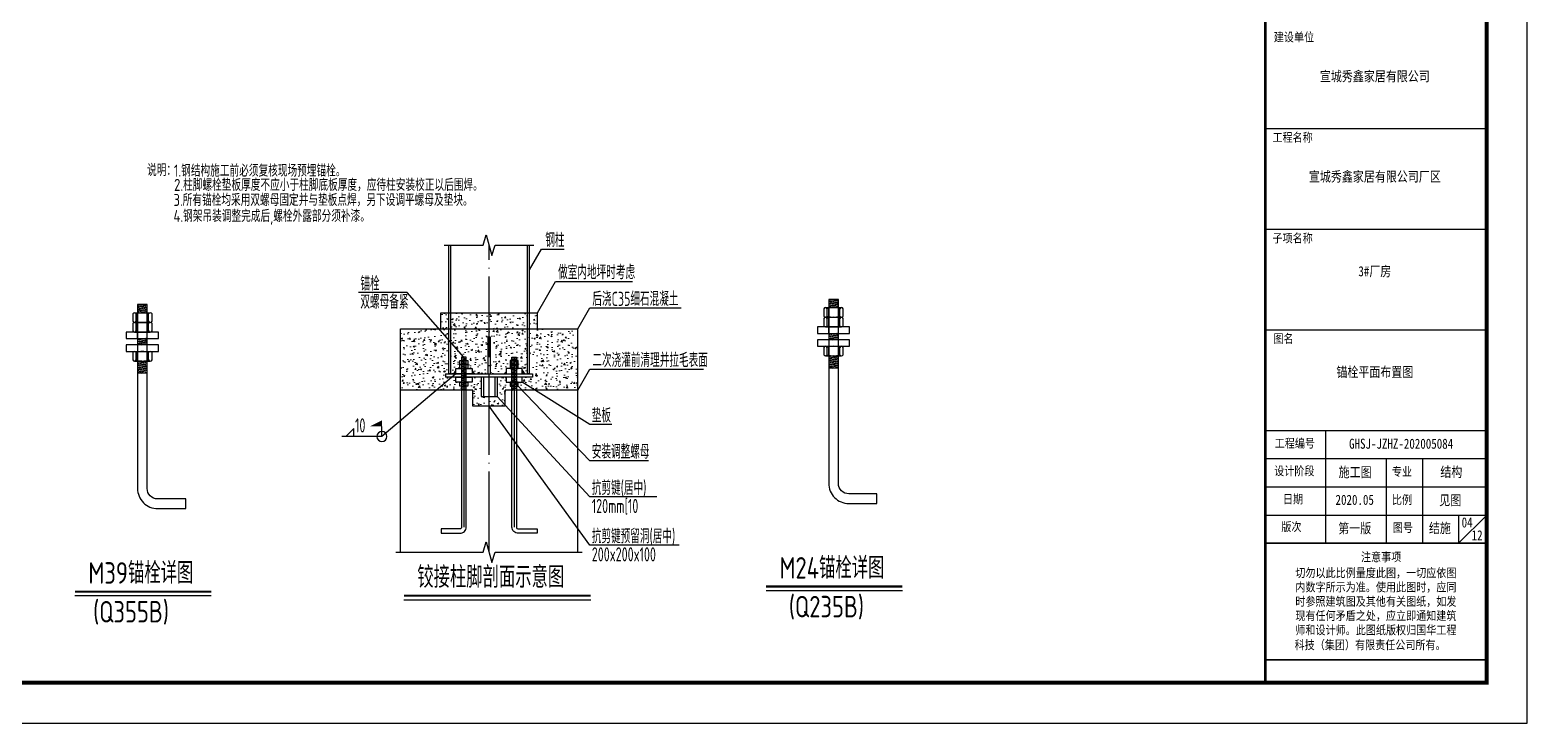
# Model space of a CAD drawing. Extents: x 9834882 to 10005569, y 1691670 to 2510806.
# Drawn here: x 9927462 to 9983219, y 2204169 to 2229980 of the extents above; entities that cross this region are included whole.
import ezdxf
from ezdxf.enums import TextEntityAlignment as Align

# ---------------------------------------------------------------- set-up
doc = ezdxf.new("R2010")
doc.units = 0
doc.header["$LTSCALE"] = 1000
doc.header["$MEASUREMENT"] = 0
doc.linetypes.add('DOTE', pattern=[2.42, 2, -0.2, 0.02, -0.2])
doc.layers.get('0').update_dxf_attribs({"linetype": 'CONTINUOUS'})
for name, color, linetype in [('116', 1, 'CONTINUOUS'), ('14', 142, 'CONTINUOUS'), ('BOLT', 3, 'CONTINUOUS'), ('DIM_SYMB', 3, 'CONTINUOUS'), ('DOTE', 8, 'DOTE'), ('PP-PM-TK', 7, 'CONTINUOUS'), ('PUB_TEXT', 7, 'CONTINUOUS'), ('PUB_TITLE', 4, 'CONTINUOUS'), ('一般文字', 6, 'CONTINUOUS'), ('加强板', 3, 'CONTINUOUS'), ('填充', 8, 'CONTINUOUS'), ('焊缝标注', 6, 'CONTINUOUS'), ('独立基础', 2, 'CONTINUOUS'), ('螺栓', 15, 'CONTINUOUS')]:
    doc.layers.add(name, color=color, linetype=linetype)
doc.layers.add('HATCH', color=9, linetype='CONTINUOUS', lineweight=9)
doc.styles.add('_HZTXT', font='atssdeng.shx', dxfattribs={"width": 0.8, "bigfont": 'atssdchn.shx'})
doc.styles.add('TQ', font='txt.shx', dxfattribs={"width": 0.8, "bigfont": 'hztxt.shx'})
doc.styles.add('TSSD', font='tssdeng.shx', dxfattribs={"width": 0.65, "bigfont": 'tssdchn.shx'})
doc.styles.add('TSSD_DIMENSION', font='atssdeng.shx', dxfattribs={"width": 0.7, "bigfont": 'atssdchn.shx'})
doc.styles.add('TSSD_REIN', font='atssdeng.shx', dxfattribs={"width": 0.7, "bigfont": 'atssdchn.shx'})
doc.styles.add('仿宋', font='', dxfattribs={"width": 0.8})
doc.styles.get('仿宋').set_extended_font_data('SimSun')
pattern_1 = [(50, (0, 0), (358.630091, -31.376067), [37.5, -412.5]), (355, (0, 0), (-69.375667, 376.096067), [30, -330]), (100.4514, (29.9, -2.6), (289.254691, 344.719771), [31.870095, -350.571056]), (46.1842, (0, 100), (533.620524, -82.759507), [56.25, -618.75]), (96.6356, (44.47, 93.1), (467.331353, 487.058935), [47.805144, -525.8565]), (351.1842, (0, 100), (467.330973, 487.0593), [45, -495]), (21, (50, 75), (298.453526, -201.309445), [37.5, -412.5]), (326, (50, 75), (121.657666, 362.575023), [30, -330]), (71.4514, (74.87, 58.22), (420.111314, 161.265248), [31.870095, -350.571056]), (37.5, (0, 0), (6.0799277, 166.446927), [0, -326, 0, -335, 0, -331.25]), (7.5, (0, 0), (131.5347687, 197.205856), [0, -191, 0, -318.5, 0, -126.25]), (327.5, (-111.5, 0), (266.911218, -11.2774359), [0, -125, 0, -390, 0, -517.5]), (317.5, (-161.5, 0), (291.593085, 50.052491), [0, -162.5, 0, -259, 0, -367.5])]

# ---------------------------------------------------------------- blocks, each defined once
blk = doc.blocks.new('JJZJ0529')
at = {"layer": 'HATCH', "ltscale": 1000}
h = blk.add_hatch(dxfattribs=at)
h.set_pattern_fill('混凝土', color=256, scale=50, style=0)
h.set_pattern_definition(pattern_1)
h.paths.add_polyline_path([(7448086, 1869717), (7448143, 1869717), (7447815, 1870090), (7447815, 1869305), (7447861, 1869305, 0.262974), (7447943, 1869397), (7447943, 1869430), (7448043, 1869430), (7448043, 1869530), (7448043, 1869630), (7448086, 1869630)], flags=16)
h.paths.add_polyline_path([(7447767, 1870145), (7447527, 1870417), (7446567, 1870417), (7446567, 1868897), (7447462, 1868897), (7447839, 1869217), (7447687, 1869217), (7447687, 1869305), (7447767, 1869305)])
h.paths.add_polyline_path([(7447767, 1870417), (7447527, 1870417), (7447767, 1870145)], flags=17)
h.paths.add_polyline_path([(7448767, 1870417), (7447815, 1870417), (7447815, 1870090), (7448143, 1869717), (7448199, 1869717), (7448199, 1869630), (7448243, 1869630), (7448243, 1869530), (7448243, 1869430), (7448343, 1869430), (7448343, 1869397, 0.262974), (7448424, 1869305), (7448739, 1869305), (7448739, 1870217), (7448767, 1870217)])
h.paths.add_polyline_path([(7449719, 1870417), (7448767, 1870417), (7448767, 1870217), (7448795, 1870217), (7448795, 1869305), (7449191, 1869305), (7449191, 1869430), (7449291, 1869430), (7449291, 1869530), (7449291, 1869630), (7449334, 1869630), (7449334, 1869717), (7449447, 1869717), (7449447, 1869630), (7449491, 1869630), (7449491, 1869530), (7449491, 1869430), (7449591, 1869430), (7449591, 1869397, 0.262974), (7449672, 1869305), (7449691, 1869305), (7449719, 1869305)])
h.paths.add_polyline_path([(7450967, 1870417), (7449767, 1870417), (7449767, 1869305), (7449847, 1869305), (7449847, 1869217), (7449591, 1869217), (7449591, 1869092), (7449902, 1868897), (7450967, 1868897)])
h.paths.add_polyline_path([(7448043, 1869092), (7447943, 1869092), (7447943, 1869217), (7447839, 1869217), (7447462, 1868897), (7448086, 1868897), (7448086, 1868992), (7448043, 1868992)])
h.paths.add_polyline_path([(7449591, 1869092), (7449491, 1869092), (7449491, 1868992), (7449582, 1868897), (7449902, 1868897)])
h.paths.add_polyline_path([(7449491, 1868992), (7449447, 1868992), (7449447, 1868897), (7449582, 1868897)])
h.paths.add_polyline_path([(7449334, 1868992), (7449291, 1868992), (7449291, 1869092), (7449191, 1869092), (7449191, 1869217), (7448967, 1869217), (7448967, 1868737), (7449167, 1868520), (7449167, 1868897), (7449334, 1868897)])
h.paths.add_polyline_path([(7448967, 1868737), (7448767, 1868737), (7448767, 1868497), (7449167, 1868497), (7449167, 1868520)])
h.paths.add_polyline_path([(7448767, 1868737), (7448567, 1868737), (7448567, 1869217), (7448343, 1869217), (7448343, 1869092), (7448243, 1869092), (7448243, 1868992), (7448199, 1868992), (7448199, 1868897), (7448367, 1868897), (7448367, 1868497), (7448767, 1868497)])
h.paths.add_polyline_path([(7447308, 1868337), (7447308, 1869058), (7447758, 1869058), (7447758, 1868337)], flags=9)
h.paths.add_polyline_path([(7450082, 1870257), (7450082, 1870978), (7450532, 1870978), (7450532, 1870257)], flags=9)
h = blk.add_hatch(dxfattribs=at)
h.set_pattern_fill('混凝土', color=256, scale=50, style=0)
h.set_pattern_definition(pattern_1)
h.paths.add_polyline_path([(7448767, 1870417), (7448767, 1870817), (7447815, 1870817), (7447815, 1870417)])
h.paths.add_polyline_path([(7447767, 1870817), (7447567, 1870817), (7447567, 1870417), (7447767, 1870417)])
h.paths.add_polyline_path([(7449719, 1870417), (7449719, 1870817), (7448767, 1870817), (7448767, 1870417)])
h.paths.add_polyline_path([(7449767, 1870417), (7449967, 1870417), (7449967, 1870817), (7449767, 1870817)])
at = {"layer": '填充', "ltscale": 1000}
h = blk.add_hatch(dxfattribs=at)
h.set_pattern_fill('_USER', color=256, scale=31.25, angle=10, style=0, pattern_type=0)
h.set_pattern_definition([(10, (7356476.33, 1887680.82), (-5.426506, 30.775242), [])])
h.paths.add_polyline_path([(7448199, 1869717), (7448086, 1869717), (7448086, 1868897), (7448199, 1868897)])
h = blk.add_hatch(dxfattribs=at)
h.set_pattern_fill('_USER', color=256, scale=31.25, angle=10, style=0, pattern_type=0)
h.set_pattern_definition([(10, (7355124.22, 1887680.82), (-5.426506, 30.775242), [])])
h.paths.add_polyline_path([(7449334, 1869717), (7449447, 1869717), (7449447, 1868897), (7449334, 1868897)])
at = {"layer": '填充'}
for points in [[(7447943, 1869397, -0.262974), (7447861, 1869305), (7447943, 1869305)], [(7448343, 1869397, 0.262974), (7448424, 1869305), (7448343, 1869305)], [(7449191, 1869397, -0.262974), (7449109, 1869305), (7449191, 1869305)], [(7449591, 1869397, 0.262974), (7449672, 1869305), (7449591, 1869305)]]:
    blk.add_hatch(color=256, dxfattribs=at).paths.add_polyline_path(points)
at = {"layer": '116'}
for p, q in [((7448567, 1869217, -179), (7448567, 1868737, -179)), ((7448627, 1869217, -179), (7448627, 1868737, -179)), ((7448907, 1869217, -179), (7448907, 1868737, -179)), ((7448967, 1869217, -179), (7448967, 1868737, -179)), ((7448567, 1868737, -179), (7448967, 1868737, -179))]:
    blk.add_line(p, q, dxfattribs=at)
at = {"layer": '14'}
for p, q in [((7447767, 1869305, -179), (7447767, 1872494, -179)), ((7447815, 1869305, -179), (7447815, 1872494, -179)), ((7449719, 1869305, -179), (7449719, 1872494, -179)), ((7449767, 1869305, -179), (7449767, 1872494, -179)), ((7448739, 1870217, -179), (7448795, 1870217, -179)), ((7448739, 1870217, -179), (7448739, 1869305, -179)), ((7448795, 1870217, -179), (7448795, 1869305, -179)), ((7448795, 1870017, -179), (7448739, 1870017, -179)), ((7447687, 1869305, -179), (7449847, 1869305, -179)), ((7447687, 1869305, -179), (7447687, 1869217, -179)), ((7449847, 1869217, -179), (7447687, 1869217, -179)), ((7447807, 1869305, -179), (7447767, 1869305, -179)), ((7448363, 1869305, -179), (7447843, 1869305, -179)), ((7449171, 1869305, -179), (7449691, 1869305, -179)), ((7449767, 1869305, -179), (7449727, 1869305, -179)), ((7449847, 1869305, -179), (7449847, 1869217, -179))]:
    blk.add_line(p, q, dxfattribs=at)
at = {"layer": 'BOLT', "elevation": -179}
for points in [[(7448086, 1869717), (7448086, 1865486, -0.414214), (7448055, 1865455), (7447574, 1865455), (7447574, 1865342), (7448043, 1865342, 0.414214), (7448199, 1865498), (7448199, 1869717), (7448086, 1869717)], [(7449447, 1869717), (7449447, 1865486, 0.414214), (7449478, 1865455), (7449959, 1865455), (7449959, 1865342), (7449491, 1865342, -0.414214), (7449334, 1865498), (7449334, 1869717), (7449447, 1869717)]]:
    blk.add_lwpolyline(points, format="xyb", dxfattribs=at)
at = {"layer": 'DIM_SYMB'}
for points, elevation in [([(7447651, 1872494), (7448617, 1872494), (7448697, 1872748), (7448836, 1872241), (7448917, 1872494), (7449882, 1872494)], -187), ([(7446451, 1864874), (7448617, 1864874), (7448697, 1865128), (7448836, 1864620), (7448917, 1864874), (7451082, 1864874)], -179)]:
    blk.add_lwpolyline(points, dxfattribs=dict(at, elevation=elevation))
at = {"layer": 'DOTE'}
blk.add_line((7448767, 1864874, -179), (7448767, 1872494, -179), dxfattribs=at)
at = {"layer": 'DOTE', "linetype": 'Continuous'}
for p, q in [((7448143, 1869717, -179), (7448143, 1865498, -179)), ((7449391, 1869717, -179), (7449391, 1865498, -179))]:
    blk.add_line(p, q, dxfattribs=at)
at = {"layer": '一般文字', "color": 7}
for p, q in [((7449767, 1871879, -179), (7450067, 1872398, -179)), ((7450067, 1872398, -179), (7450628, 1872398, -179)), ((7449967, 1870817, -179), (7450417, 1871597, -179)), ((7450417, 1871597, -179), (7452326, 1871597, -179)), ((7446735, 1871318, -179), (7445521, 1871318, -179)), ((7448143, 1869717, -179), (7446735, 1871318, -179)), ((7450967, 1870417, -179), (7451267, 1870937, -179)), ((7451267, 1870937, -179), (7453537, 1870937, -179)), ((7450967, 1868897, -179), (7451267, 1869417, -179)), ((7451267, 1869417, -179), (7454087, 1869417, -179)), ((7451267, 1867144, -179), (7449491, 1868992, -179)), ((7451267, 1868044, -179), (7449591, 1869092, -179)), ((7451267, 1866244, -179), (7448967, 1868737, -179)), ((7451267, 1865044, -179), (7448767, 1868497, -179)), ((7451814, 1868044, -179), (7451267, 1868044, -179)), ((7452725, 1867144, -179), (7451267, 1867144, -179)), ((7452932, 1866244, -179), (7451267, 1866244, -179)), ((7453484, 1865044, -179), (7451267, 1865044, -179))]:
    blk.add_line(p, q, dxfattribs=at)
at = {"layer": '加强板', "elevation": -179}
for points in [[(7447943, 1869430), (7448343, 1869430), (7448343, 1869305), (7447943, 1869305)], [(7448043, 1869630), (7448243, 1869630), (7448243, 1869530), (7448043, 1869530)], [(7448043, 1869530), (7448243, 1869530), (7448243, 1869430), (7448043, 1869430)], [(7449591, 1869430), (7449191, 1869430), (7449191, 1869305), (7449591, 1869305)], [(7449491, 1869630), (7449291, 1869630), (7449291, 1869530), (7449491, 1869530)], [(7449491, 1869530), (7449291, 1869530), (7449291, 1869430), (7449491, 1869430)], [(7447943, 1869217), (7448343, 1869217), (7448343, 1869092), (7447943, 1869092)], [(7448043, 1869092), (7448243, 1869092), (7448243, 1868992), (7448043, 1868992)], [(7449591, 1869217), (7449191, 1869217), (7449191, 1869092), (7449591, 1869092)], [(7449491, 1869092), (7449291, 1869092), (7449291, 1868992), (7449491, 1868992)]]:
    blk.add_lwpolyline(points, close=True, dxfattribs=at)
at = {"layer": '填充', "ltscale": 1000}
blk.add_line((7448199, 1868897, -179), (7448086, 1868897, -179), dxfattribs=at)
at = {"layer": '填充'}
for centre, start, end in [((7447820, 1869423, -179), 289.1303, 348.0651), ((7448465, 1869423, -179), 191.9349, 250.8697), ((7449713, 1869423, -179), 191.9349, 250.8697)]:
    blk.add_arc(centre, 125, start, end, dxfattribs=at)
at = {"layer": '焊缝标注'}
for p, q in [((7447943, 1869305, -179), (7446107, 1867746, -179)), ((7445407, 1867946, -179), (7445207, 1867746, -179)), ((7445407, 1867746, -179), (7445407, 1867946, -179)), ((7446107, 1867746, -179), (7446107, 1867996, -179)), ((7446107, 1867746, -179), (7445107, 1867746, -179))]:
    blk.add_line(p, q, dxfattribs=at)
blk.add_arc((7446107, 1867746, -179), 125, 45, 44.9772, dxfattribs=at)
for points in [[(7447943, 1869305, -179), (7447854, 1869256, -179), (7447877, 1869229, -179)], [(7446107, 1867996, -179), (7445807, 1867996, -179), (7446107, 1868146, -179)]]:
    blk.add_solid(points, dxfattribs=at)
at = {"layer": '独立基础'}
for p, q in [((7447567, 1870417, -179), (7447567, 1870817, -179)), ((7447567, 1870817, -179), (7449967, 1870817, -179)), ((7449967, 1870417, -179), (7449967, 1870817, -179)), ((7446567, 1870417, -179), (7450967, 1870417, -179)), ((7446567, 1864874, -179), (7446567, 1870417, -179)), ((7450967, 1864874, -179), (7450967, 1870417, -179)), ((7448367, 1868897, -179), (7446567, 1868897, -179)), ((7448367, 1868497, -179), (7448367, 1868897, -179)), ((7449167, 1868497, -179), (7449167, 1868897, -179)), ((7450967, 1868897, -179), (7449167, 1868897, -179)), ((7449167, 1868497, -179), (7448367, 1868497, -179))]:
    blk.add_line(p, q, dxfattribs=at)
at = {"layer": '一般文字', "color": 7, "style": 'TSSD_REIN', "width": 0.65}
for s, p in [('钢柱', (7450162, 1872448, -179)), ('做室内地坪时考虑', (7450481, 1871647, -179)), ('锚栓', (7445571, 1871368, -179)), ('双螺母备紧', (7445571, 1870915, -179)), ('后浇C35细石混凝土', (7451331, 1870987, -179)), ('二次浇灌前清理并拉毛表面', (7451331, 1869467, -179)), ('垫板', (7451317, 1868094, -179)), ('安装调整螺母', (7451317, 1867194, -179)), ('抗剪键(居中)', (7451317, 1866294, -179)), ('120mm[10', (7451317, 1865844, -179)), ('抗剪键预留洞(居中)', (7451317, 1865094, -179)), ('200x200x100', (7451317, 1864644, -179))]:
    blk.add_text(s, height=350, dxfattribs=at).set_placement(p)
at = {"layer": '焊缝标注', "style": 'TSSD', "width": 0.65}
blk.add_text('10', height=350, dxfattribs=at).set_placement((7445439, 1867846, -179))
blk = doc.blocks.new('A2 TK 2019')
at = {"layer": 'PP-PM-TK', "color": 4}
for p, q in [((7035935, 1988948), (7041435, 1988948)), ((7035935, 1986448), (7041435, 1986448)), ((7035935, 1983948), (7041435, 1983948)), ((7035935, 1981448), (7041435, 1981448)), ((7037435, 1981448), (7037435, 1978648)), ((7035935, 1980748), (7041435, 1980748)), ((7038935, 1980748), (7038935, 1978648)), ((7039840, 1980748), (7039840, 1978648)), ((7035935, 1980048), (7041435, 1980048)), ((7035935, 1979348), (7041435, 1979348)), ((7041435, 1979348), (7040735, 1978648)), ((7040735, 1979348), (7040735, 1978648))]:
    blk.add_line(p, q, dxfattribs=at)
at = {"layer": 'PP-PM-TK', "color": 4, "const_width": 70}
blk.add_lwpolyline([(7035935, 2015184), (7041435, 2015184), (7041435, 1975184), (7035935, 1975184)], close=True, dxfattribs=at)
at = {"layer": 'PP-PM-TK', "color": 4, "const_width": 40}
for points in [[(7035935, 1978648), (7041435, 1978648)], [(7035935, 1975756), (7041435, 1975756)]]:
    blk.add_lwpolyline(points, dxfattribs=at)
at = {"layer": 'PUB_TEXT', "color": 2, "style": 'TQ'}
for s, p in [('建设单位', (7036148, 1991081)), ('工程名称', (7036114, 1988590)), ('子项名称', (7036114, 1986089)), ('图名', (7036138, 1983596)), ('工程编号', (7036169, 1980997)), ('设计阶段', (7036156, 1980311)), ('专业', (7039080, 1980294)), ('日期', (7036374, 1979611)), ('比例', (7039080, 1979594)), ('版次', (7036335, 1978925)), ('图号', (7039103, 1978902)), ('注意事项', (7038312, 1978175)), ('切勿以此比例量度此图，一切应依图', (7036682, 1977780)), ('内数字所示为准。使用此图时，应同', (7036682, 1977426)), ('时参照建筑图及其他有关图纸，如发', (7036682, 1977071)), ('现有任何矛盾之处，应立即通知建筑', (7036682, 1976716)), ('师和设计师。此图纸版权归国华工程', (7036682, 1976361)), ('科技（集团）有限责任公司所有。', (7036664, 1975992))]:
    blk.add_text(s, height=250, dxfattribs=at).set_placement(p)
at = {"layer": 'PUB_TITLE', "color": 0, "style": '仿宋', "width": 0.8}
for s, p in [('宣城秀鑫家居有限公司', (7038656, 1990116)), ('宣城秀鑫家居有限公司厂区', (7038656, 1987626)), ('3#厂房', (7038656, 1985275))]:
    blk.add_text(s, height=250, dxfattribs=at).set_placement(p, align=Align.CENTER)
for s, p in [('GHSJ-JZHZ-202005084', (7038016, 1980994)), ('施工图', (7037757, 1980289)), ('结构', (7040282, 1980294)), ('2020.05', (7037680, 1979601)), ('见图', (7040256, 1979591)), ('第一版', (7037748, 1978895)), ('结施', (7039998, 1978901)), ('12', (7041059, 1978720))]:
    blk.add_text(s, height=250, dxfattribs=at).set_placement(p)

msp = doc.modelspace()

# ---------------------------------------------------------------- hatches: boundary and pattern name
at = {"layer": '螺栓'}
h = msp.add_hatch(dxfattribs=at)
h.set_pattern_fill('ANSI33', color=256, scale=25, angle=146, style=0)
h.set_pattern_definition([(191, (2587405.92, 355246.4), (15.145464, -77.9166577), []), (191, (2587359.385, 355277.79), (15.145464, -77.9166577), [39.6875, -19.84375])])
h.paths.add_polyline_path([(9931468.9, 2219749.8), (9931468.9, 2219449.7), (9931828.9, 2219449.8), (9931828.9, 2219749.8)])
h.paths.add_polyline_path([(9931468.9, 2218489.7), (9931468.9, 2218489.7), (9931468.9, 2218249.7), (9931828.9, 2218249.7), (9931828.9, 2218489.7)])
h.paths.add_polyline_path([(9931828.9, 2217649.7), (9931468.9, 2217649.7), (9931468.9, 2217198.8), (9931828.9, 2217198.8)])
h = msp.add_hatch(dxfattribs=at)
h.set_pattern_fill('ANSI33', color=256, scale=25, angle=146, style=0)
h.set_pattern_definition([(191, (2613146.105, 355437.225), (15.145464, -77.9166577), []), (191, (2613099.574, 355468.61), (15.145464, -77.9166577), [39.6875, -19.84375])])
h.paths.add_polyline_path([(9957209.1, 2219940.6), (9957209.1, 2219640.6), (9957569.1, 2219640.6), (9957569.1, 2219940.6)])
h.paths.add_polyline_path([(9957209.1, 2218680.6), (9957209.1, 2218680.6), (9957209.1, 2218440.6), (9957569.1, 2218440.6), (9957569.1, 2218680.6)])
h.paths.add_polyline_path([(9957569.1, 2217840.6), (9957209.1, 2217840.6), (9957209.1, 2217389.6), (9957569.1, 2217389.6)])

# ---------------------------------------------------------------- linework, layer by layer
at = {"layer": 'PUB_TITLE'}
msp.add_lwpolyline([(9894118.6, 2204169.5), (9983218.6, 2204169.5), (9983218.6, 2267169.5), (9894118.6, 2267169.5)], close=True, dxfattribs=at)
at = {"layer": 'PUB_TITLE', "const_width": 150}
msp.add_lwpolyline([(9897868.6, 2205669.5), (9981718.6, 2205669.5), (9981718.6, 2265669.5), (9897868.6, 2265669.5)], close=True, dxfattribs=at)
at = {"layer": '一般文字', "color": 2}
for p, q in [((9954880.1, 2209105.1), (9959952.5, 2209105.1)), ((9929139.9, 2208914.3), (9934212.3, 2208914.3)), ((9941389.8, 2208760.1), (9948345.6, 2208760.1))]:
    msp.add_line(p, q, dxfattribs=at)
at = {"layer": '一般文字', "color": 2, "const_width": 81}
for points in [[(9929139.9, 2209064.5), (9934212.3, 2209064.5)], [(9954880.1, 2209255.3), (9959952.5, 2209255.3)], [(9941389.8, 2208910.3), (9948345.6, 2208910.3)]]:
    msp.add_lwpolyline(points, dxfattribs=at)
at = {"layer": '螺栓'}
for p, q in [((9931417.6, 2219134.7), (9931417.6, 2219404.7)), ((9931880.3, 2219134.8), (9931880.3, 2219404.8)), ((9957157.7, 2219325.6), (9957157.7, 2219595.6)), ((9957157.7, 2218965.6), (9957157.7, 2219235.6)), ((9957620.5, 2219325.6), (9957620.5, 2219595.6)), ((9957620.5, 2218965.6), (9957620.5, 2219235.6)), ((9931417.6, 2218774.7), (9931417.6, 2219044.7)), ((9931880.3, 2218774.8), (9931880.3, 2219044.8)), ((9957157.7, 2217885.6), (9957157.7, 2218155.6)), ((9957620.5, 2217885.6), (9957620.5, 2218155.6)), ((9931417.6, 2217694.7), (9931417.6, 2217964.7)), ((9931880.3, 2217694.7), (9931880.3, 2217964.7))]:
    msp.add_line(p, q, dxfattribs=at)
for points in [[(9931468.9, 2219749.8), (9931468.9, 2212905.3, 0.4142136), (9932218.9, 2212155.3), (9933268.6, 2212155.3), (9933268.6, 2212515.3), (9932218.9, 2212515.3, -0.4142136), (9931828.9, 2212905.3), (9931828.9, 2219749.8)], [(9957209.1, 2219940.6), (9957209.1, 2213096.2, 0.4142136), (9957959.1, 2212346.2), (9959008.8, 2212346.2), (9959008.8, 2212706.2), (9957959.1, 2212706.2, -0.4142136), (9957569.1, 2213096.2), (9957569.1, 2219940.6)], [(9932008.9, 2219134.8), (9932008.9, 2219404.8, 0.6997338), (9931880.3, 2219404.8, 0.1944855), (9931417.6, 2219404.7, 0.6997338), (9931288.9, 2219404.7), (9931288.9, 2219134.7, 0.6997338), (9931417.6, 2219134.7, 0.1944855), (9931880.3, 2219134.8, 0.6997338)], [(9957749.1, 2219325.6), (9957749.1, 2219595.6, 0.6997338), (9957620.5, 2219595.6, 0.1944855), (9957157.7, 2219595.6, 0.6997338), (9957029.1, 2219595.6), (9957029.1, 2219325.6, 0.6997338), (9957157.7, 2219325.6, 0.1944855), (9957620.5, 2219325.6, 0.6997338)], [(9957749.1, 2218965.6), (9957749.1, 2219235.6, 0.6997338), (9957620.5, 2219235.6, 0.1944855), (9957157.7, 2219235.6, 0.6997338), (9957029.1, 2219235.6), (9957029.1, 2218965.6, 0.6997338), (9957157.7, 2218965.6, 0.1944855), (9957620.5, 2218965.6, 0.6997338)], [(9932008.9, 2218774.8), (9932008.9, 2219044.8, 0.6997338), (9931880.3, 2219044.8, 0.1944855), (9931417.6, 2219044.7, 0.6997338), (9931288.9, 2219044.7), (9931288.9, 2218774.7, 0.6997338), (9931417.6, 2218774.7, 0.1944855), (9931880.3, 2218774.8, 0.6997338)], [(9932008.9, 2217694.8), (9932008.9, 2217964.8, 0.6997338), (9931880.3, 2217964.7, 0.1944855), (9931417.6, 2217964.7, 0.6997338), (9931288.9, 2217964.7), (9931288.9, 2217694.7, 0.6997338), (9931417.6, 2217694.7, 0.1944855), (9931880.3, 2217694.7, 0.6997338)], [(9957749.1, 2217885.6), (9957749.1, 2218155.6, 0.6997338), (9957620.5, 2218155.6, 0.1944855), (9957157.7, 2218155.6, 0.6997338), (9957029.1, 2218155.6), (9957029.1, 2217885.6, 0.6997338), (9957157.7, 2217885.6, 0.1944855), (9957620.5, 2217885.6, 0.6997338)]]:
    msp.add_lwpolyline(points, format="xyb", close=True, dxfattribs=at)
for points in [[(9931353.2, 2219449.7), (9931944.6, 2219449.8)], [(9931353.2, 2219449.7), (9931944.6, 2219449.8)], [(9931468.9, 2218489.7), (9931468.9, 2219449.7)], [(9931828.9, 2218489.7), (9931828.9, 2219449.8)], [(9957093.4, 2219640.6), (9957684.8, 2219640.6)], [(9957093.4, 2219640.6), (9957684.8, 2219640.6)], [(9957093.4, 2219280.6), (9957684.8, 2219280.6)], [(9957093.4, 2219280.6), (9957684.8, 2219280.6)], [(9957093.4, 2219280.6), (9957684.8, 2219280.6)], [(9957157.7, 2219280.6), (9957093.4, 2219280.6)], [(9957209.1, 2218680.6), (9957209.1, 2219640.6)], [(9957569.1, 2218680.6), (9957569.1, 2219640.6)], [(9931353.2, 2219089.7), (9931944.6, 2219089.8)], [(9931353.2, 2219089.7), (9931944.6, 2219089.8)], [(9931353.2, 2219089.7), (9931944.6, 2219089.8)], [(9931417.6, 2219089.7), (9931353.2, 2219089.7)], [(9931353.2, 2218729.7), (9931944.6, 2218729.8)], [(9931417.6, 2218729.7), (9931353.2, 2218729.7)], [(9957093.4, 2218920.6), (9957684.8, 2218920.6)], [(9957157.7, 2218920.6), (9957093.4, 2218920.6)], [(9931353.2, 2218009.7), (9931944.6, 2218009.7)], [(9931468.9, 2217649.7), (9931468.9, 2218009.7)], [(9931828.9, 2217649.7), (9931828.9, 2218009.7)], [(9957093.4, 2218200.6), (9957684.8, 2218200.6)], [(9957209.1, 2217840.6), (9957209.1, 2218200.6)], [(9957569.1, 2217840.6), (9957569.1, 2218200.6)], [(9931353.2, 2217649.7), (9931944.6, 2217649.7)], [(9931417.6, 2217649.7), (9931353.2, 2217649.7)], [(9957093.4, 2217840.6), (9957684.8, 2217840.6)], [(9957157.7, 2217840.6), (9957093.4, 2217840.6)], [(9931828.9, 2217198.8), (9931468.9, 2217198.8)], [(9957569.1, 2217389.6), (9957209.1, 2217389.6)]]:
    msp.add_lwpolyline(points, dxfattribs=at)
for points in [[(9931048.9, 2218489.7), (9932248.9, 2218489.7), (9932248.9, 2218729.7), (9931048.9, 2218729.7)], [(9956789.1, 2218680.6), (9957989.1, 2218680.6), (9957989.1, 2218920.6), (9956789.1, 2218920.6)], [(9931048.9, 2218009.7), (9932248.9, 2218009.7), (9932248.9, 2218249.7), (9931048.9, 2218249.7)], [(9956789.1, 2218200.6), (9957989.1, 2218200.6), (9957989.1, 2218440.6), (9956789.1, 2218440.6)]]:
    msp.add_lwpolyline(points, close=True, dxfattribs=at)

# ---------------------------------------------------------------- block references
at = {"xscale": 1.5, "yscale": 1.5, "zscale": 1.5}
for name, p in [('A2 TK 2019', (-580434.2, -757106.2)), ('JJZJ0529', (-1228588.4, -586777.4))]:
    msp.add_blockref(name, p, dxfattribs=at)

# ---------------------------------------------------------------- texts
at = {"layer": 'PUB_TEXT', "style": 'TSSD_DIMENSION', "width": 0.8}
for s, p in [('说明：', (9931824.1, 2224539.6)), ('1.钢结构施工前必须复核现场预埋锚栓。', (9932821.4, 2224516.4)), ('2.柱脚螺栓垫板厚度不应小于柱脚底板厚度，应待柱安装校正以后围焊。', (9932830.7, 2223984.4)), ('3.所有锚栓均采用双螺母固定并与垫板点焊，另下设调平螺母及垫块。', (9932808.1, 2223424.4)), ('4.钢架吊装调整完成后,螺栓外露部分须补漆。', (9932808.1, 2222830.5))]:
    msp.add_text(s, height=450, dxfattribs=at).set_placement(p)
at = {"layer": 'PUB_TITLE', "color": 6, "style": '仿宋', "width": 0.8}
msp.add_text('锚栓平面布置图', height=375, dxfattribs=at).set_placement((9977549.9, 2217056.6), align=Align.CENTER)
msp.add_text('04', height=375, dxfattribs=at).set_placement((9980782.2, 2211453.5))
at = {"layer": '一般文字', "color": 2, "style": '_HZTXT', "width": 0.8}
for s, p in [('M39锚栓详图', (9929638, 2209359.2)), ('M24锚栓详图', (9955378.2, 2209550)), ('铰接柱脚剖面示意图', (9941887.9, 2209205)), ('(Q355B)', (9929812.9, 2207914.7)), ('(Q235B)', (9955725.6, 2208105.5))]:
    msp.add_text(s, height=800, dxfattribs=at).set_placement(p)

doc.saveas('drawing.dxf')
